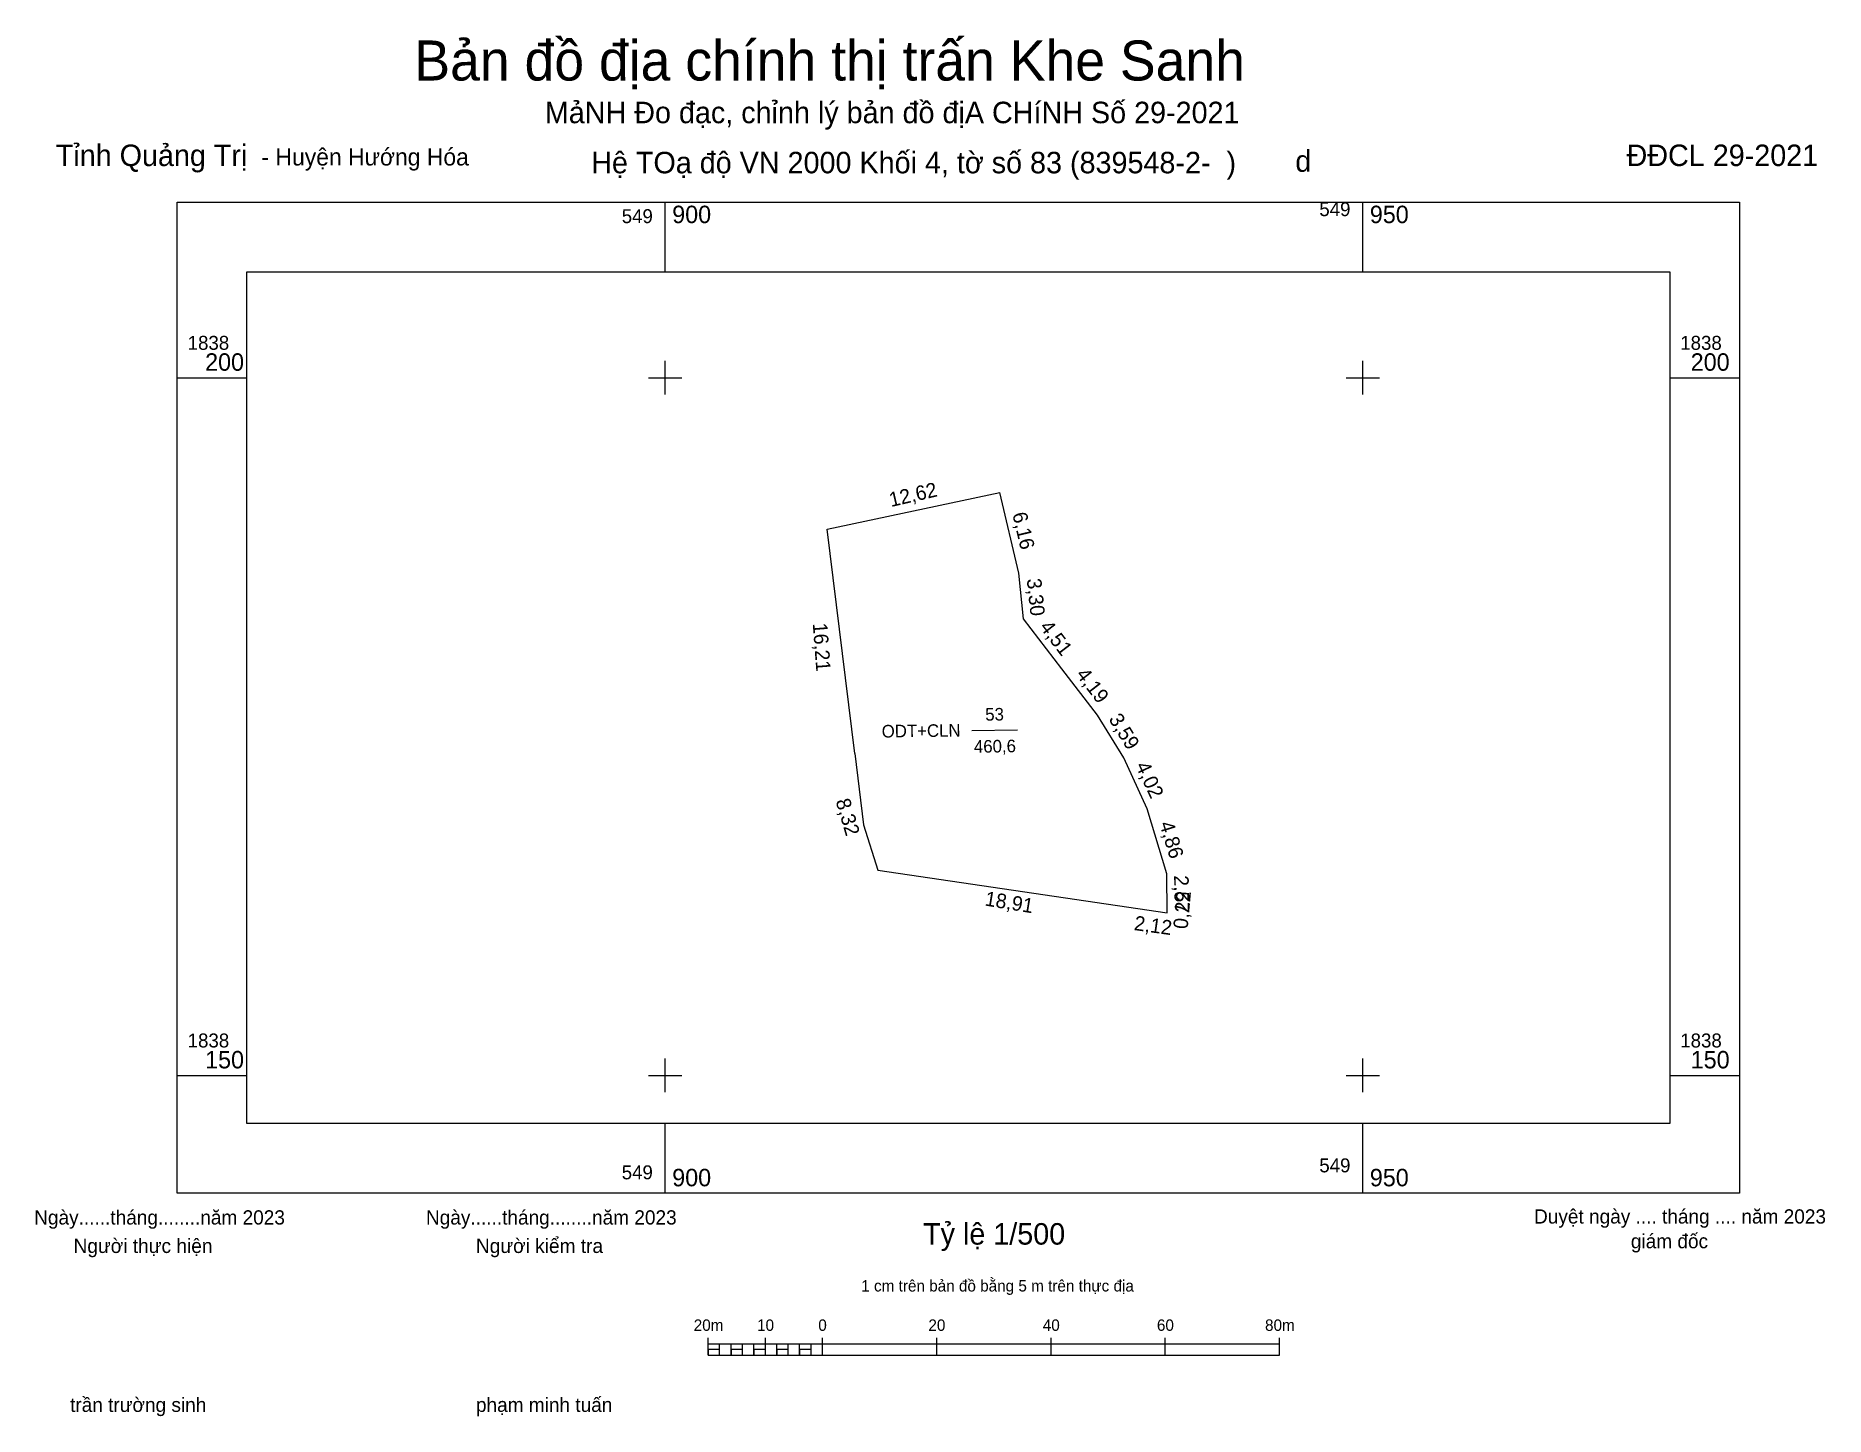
# Model space of a CAD drawing. Extents: x 549855 to 549983, y 1838126 to 1838225.
import ezdxf

# ---------------------------------------------------------------- set-up
doc = ezdxf.new("R2010")
doc.units = 0
for name, color, linetype in [('Level 1', 7, 'Continuous'), ('Level 10', 7, 'Continuous'), ('Level 2', 7, 'Continuous'), ('Level 63', 7, 'Continuous'), ('Level 8', 7, 'Continuous')]:
    doc.layers.add(name, color=color, linetype=linetype)

msp = doc.modelspace()

# ---------------------------------------------------------------- linework, layer by layer
at = {"layer": 'Level 1'}
msp.add_line((549921.97, 1838174.71), (549925.24, 1838174.76), dxfattribs=at)
at = {"layer": 'Level 10'}
for points in [[(549913.58, 1838173.08), (549911.61, 1838189.14), (549923.97, 1838191.77)], [(549913.58, 1838173.08), (549914.21, 1838167.95), (549915.23, 1838164.71), (549933.88, 1838161.95), (549935.98, 1838161.66), (549935.95, 1838164.45), (549934.55, 1838169.1), (549932.86, 1838172.75), (549930.98, 1838175.81), (549928.42, 1838179.13), (549925.68, 1838182.71), (549925.34, 1838185.99), (549923.97, 1838191.77)]]:
    msp.add_lwpolyline(points, dxfattribs=at)
at = {"layer": 'Level 2'}
for p, q in [((549903.08, 1838129.95), (549903.08, 1838131.18)), ((549903.08, 1838130.77), (549944.03, 1838130.77)), ((549903.9, 1838129.95), (549903.9, 1838130.77)), ((549904.72, 1838129.95), (549904.72, 1838130.77)), ((549905.54, 1838129.95), (549905.54, 1838130.77)), ((549906.36, 1838129.95), (549906.36, 1838130.77)), ((549907.18, 1838129.95), (549907.18, 1838131.18)), ((549908, 1838129.95), (549908, 1838130.77)), ((549908.81, 1838129.95), (549908.81, 1838130.77)), ((549909.63, 1838129.95), (549909.63, 1838130.77)), ((549910.45, 1838129.95), (549910.45, 1838130.77)), ((549911.27, 1838129.95), (549911.27, 1838131.18)), ((549919.46, 1838129.95), (549919.46, 1838131.18)), ((549927.65, 1838129.95), (549927.65, 1838131.18)), ((549935.84, 1838129.95), (549935.84, 1838131.18)), ((549944.03, 1838129.95), (549944.03, 1838131.18)), ((549903.08, 1838129.95), (549944.03, 1838129.95))]:
    msp.add_line(p, q, dxfattribs=at)
for points in [[(549903.08, 1838129.95), (549903.9, 1838129.95), (549903.9, 1838130.36), (549903.08, 1838130.36)], [(549904.72, 1838129.95), (549905.54, 1838129.95), (549905.54, 1838130.36), (549904.72, 1838130.36)], [(549906.36, 1838129.95), (549907.18, 1838129.95), (549907.18, 1838130.36), (549906.36, 1838130.36)], [(549908, 1838129.95), (549908.81, 1838129.95), (549908.81, 1838130.36), (549908, 1838130.36)], [(549909.63, 1838129.95), (549910.45, 1838129.95), (549910.45, 1838130.36), (549909.63, 1838130.36)]]:
    msp.add_lwpolyline(points, close=True, dxfattribs=at)
at = {"layer": 'Level 63'}
for p, q in [((549900, 1838207.58), (549900, 1838212.58)), ((549950, 1838207.58), (549950, 1838212.58)), ((549900, 1838198.8), (549900, 1838201.2)), ((549950, 1838198.8), (549950, 1838201.2)), ((549865.02, 1838200), (549870.02, 1838200)), ((549898.8, 1838200), (549901.2, 1838200)), ((549948.8, 1838200), (549951.2, 1838200)), ((549972, 1838200), (549977, 1838200)), ((549900, 1838148.8), (549900, 1838151.2)), ((549950, 1838148.8), (549950, 1838151.2)), ((549865.02, 1838150), (549870.02, 1838150)), ((549898.8, 1838150), (549901.2, 1838150)), ((549948.8, 1838150), (549951.2, 1838150)), ((549972, 1838150), (549977, 1838150)), ((549900, 1838141.55), (549900, 1838146.55)), ((549950, 1838141.55), (549950, 1838146.55))]:
    msp.add_line(p, q, dxfattribs=at)
for points in [[(549865.02, 1838141.55), (549865.02, 1838212.58), (549977, 1838212.58), (549977, 1838141.55)], [(549870.02, 1838146.55), (549870.02, 1838207.58), (549972, 1838207.58), (549972, 1838146.55)], [(549870.02, 1838146.55), (549870.02, 1838207.58), (549972, 1838207.58), (549972, 1838146.55)], [(549870.02, 1838146.55), (549870.02, 1838207.58), (549972, 1838207.58), (549972, 1838146.55)]]:
    msp.add_lwpolyline(points, close=True, dxfattribs=at)

# ---------------------------------------------------------------- texts
at = {"layer": 'Level 1'}
for s, p in [('53', (549922.94, 1838175.42)), ('ODT+CLN', (549915.52, 1838174.21)), ('460,6', (549922.13, 1838173.12))]:
    msp.add_text(s, height=0.9, rotation=0.7949, dxfattribs=at).set_placement(p)
at = {"layer": 'Level 2'}
for s, height, p in [('Bản đồ địa chính thị trấn Khe Sanh', 2.87, (549882.02, 1838221.3)), ('MảNH Đo đạc, chỉnh lý bản đồ địA CHíNH Số 29-2021', 1.54, (549891.37, 1838218.24)), ('Tỉnh Quảng Trị ', 1.5391, (549856.32, 1838215.17)), ('- Huyện Hướng Hóa', 1.228, (549871.06, 1838215.21)), ('Hệ TOạ độ VN 2000 Khối 4, tờ số 83 (839548-2-  )', 1.54, (549894.69, 1838214.65)), ('d', 1.54, (549945.16, 1838214.76)), ('ĐĐCL 29-2021', 1.54, (549968.9, 1838215.17)), ('Ngày......tháng........năm 2023', 1.02, (549854.77, 1838139.31)), ('Ngày......tháng........năm 2023', 1.02, (549882.85, 1838139.31)), ('Duyệt ngày .... tháng .... năm 2023', 1.02, (549962.27, 1838139.38)), ('Tỷ lệ 1/500', 1.5395, (549918.48, 1838137.87)), ('Người thực hiện', 1.0236, (549857.59, 1838137.27)), ('Người kiểm tra', 1.0236, (549886.43, 1838137.27)), ('giám đốc', 1.02, (549969.21, 1838137.61)), ('1 cm trên bản đồ bằng 5 m trên thực địa', 0.8188, (549914.05, 1838134.51)), ('20m', 0.819, (549902.04, 1838131.69)), ('10', 0.819, (549906.58, 1838131.69)), ('0', 0.819, (549910.97, 1838131.69)), ('20', 0.819, (549918.86, 1838131.69)), ('40', 0.819, (549927.06, 1838131.69)), ('60', 0.819, (549935.24, 1838131.69)), ('80m', 0.819, (549942.99, 1838131.69)), ('trần trường sinh', 1.02, (549857.34, 1838125.88)), ('phạm minh tuấn', 1.02, (549886.43, 1838125.88))]:
    msp.add_text(s, height=height, dxfattribs=at).set_placement(p)
at = {"layer": 'Level 63'}
for s, height, p in [('900', 1.25, (549900.5, 1838211.08)), ('549', 1, (549946.88, 1838211.58)), ('950', 1.25, (549950.5, 1838211.08)), ('549', 1, (549896.88, 1838211.08)), ('1838', 1, (549865.77, 1838202)), ('1838', 1, (549972.75, 1838202)), ('200', 1.25, (549867.02, 1838200.5)), ('200', 1.25, (549973.5, 1838200.5)), ('1838', 1, (549865.77, 1838152)), ('1838', 1, (549972.75, 1838152)), ('150', 1.25, (549867.02, 1838150.5)), ('150', 1.25, (549973.5, 1838150.5)), ('549', 1, (549896.88, 1838142.55)), ('900', 1.25, (549900.5, 1838142.05)), ('549', 1, (549946.88, 1838143.05)), ('950', 1.25, (549950.5, 1838142.05))]:
    msp.add_text(s, height=height, dxfattribs=at).set_placement(p)
at = {"layer": 'Level 8'}
for s, rotation, p in [('12,62', 13.0014, (549916.18, 1838190.73)), ('6,16', 283.3364, (549924.87, 1838190.24)), ('3,30', 275.9181, (549925.91, 1838185.57)), ('16,21', 274.3174, (549910.57, 1838182.39)), ('4,51', 307.4291, (549926.79, 1838182.12)), ('4,19', 307.6353, (549929.4, 1838178.71)), ('3,59', 301.5657, (549931.75, 1838175.54)), ('4,02', 294.8448, (549933.69, 1838172.2)), ('8,32', 286.6267, (549912.2, 1838169.67)), ('4,86', 286.7558, (549935.41, 1838168.04)), ('2,57', 271.1146, (549936.47, 1838164.33)), ('18,91', 350.6871, (549922.86, 1838162.18)), ('0,22', 84.8056, (549937.44, 1838160.46)), ('2,12', 352.1375, (549933.56, 1838160.42))]:
    msp.add_text(s, height=1.04, rotation=rotation, dxfattribs=at).set_placement(p)

doc.saveas('drawing.dxf')
